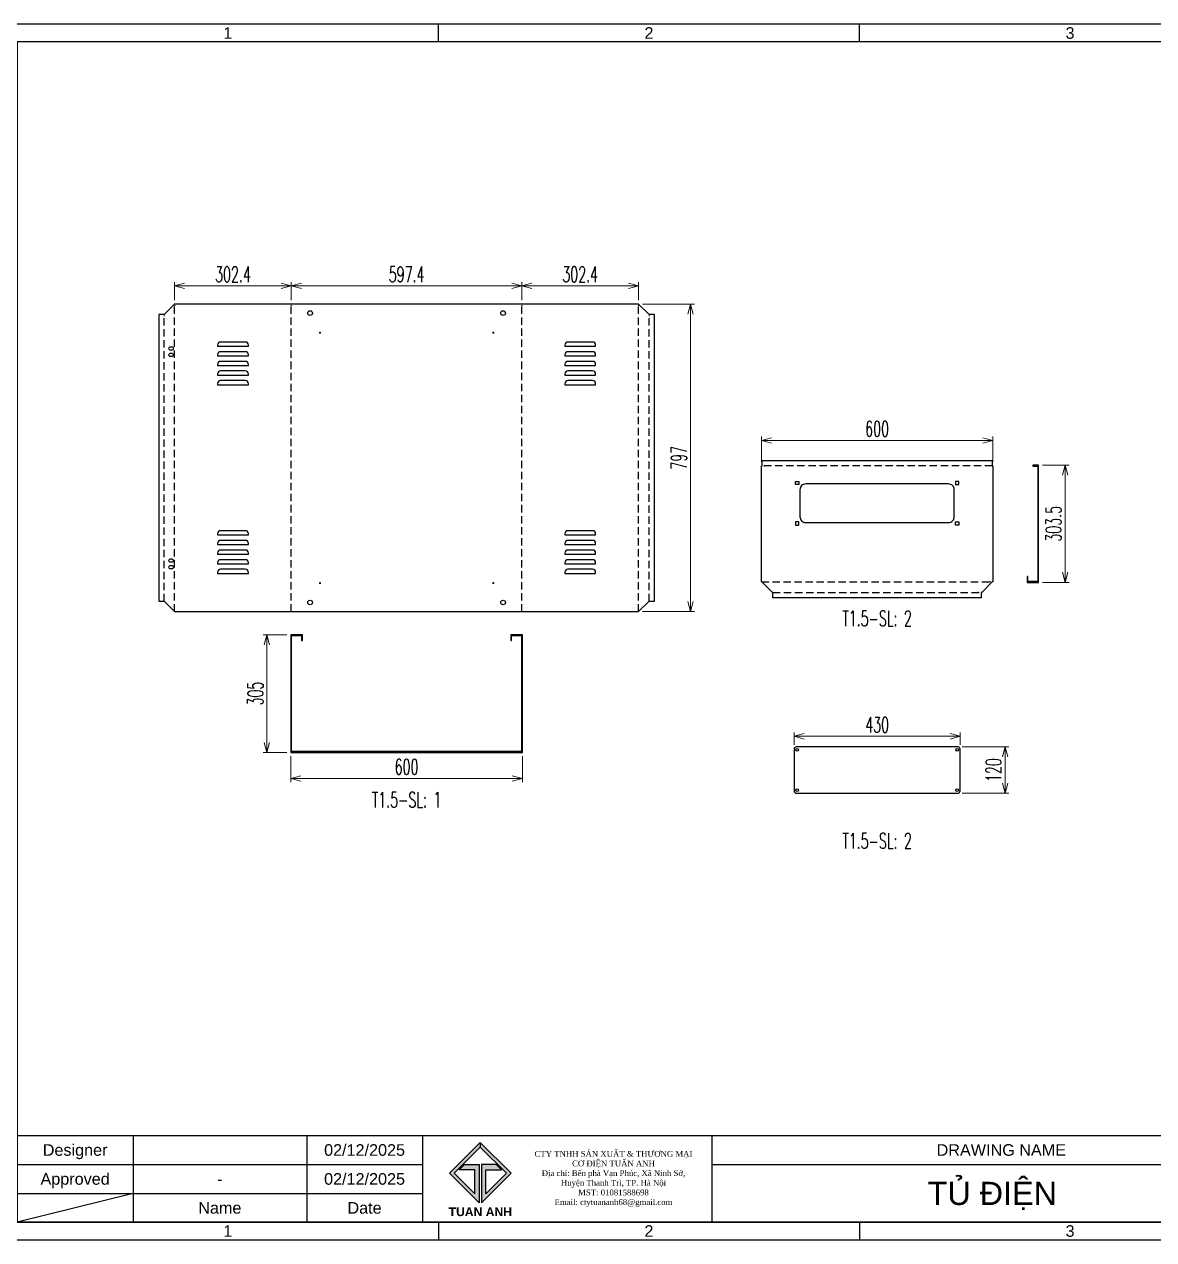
# Model space of a CAD drawing. Header units: millimetres. Extents: x 123558 to 149079, y -1073 to 14418.
# Drawn here: x 133423 to 136349, y 2077 to 5227 of the extents above; entities that cross this region are included whole.
import ezdxf
from ezdxf.enums import TextEntityAlignment as Align

# ---------------------------------------------------------------- set-up
doc = ezdxf.new("R2010")
doc.units = ezdxf.units.MM
doc.header["$LTSCALE"] = 3
doc.linetypes.add('HIDDEN', pattern=[9.525, 6.35, -3.175])
for name, color, linetype in [('@.HIDDEN', 8, 'HIDDEN'), ('@.TEXT', 7, 'Continuous'), ('@.VISIBLE', 7, 'Continuous')]:
    doc.layers.add(name, color=color, linetype=linetype)
doc.styles.add('Ann_w01', font='romans.shx', dxfattribs={"width": 0.6, "bigfont": 'chineset.shx'})
doc.styles.add('Arial', font='arial.ttf')
doc.dimstyles.new('Dim 01_SC20', dxfattribs={"dimscale": 20, "dimtxt": 2, "dimasz": 1.3, "dimexe": 0.5, "dimexo": 0.5, "dimgap": 0.5, "dimtad": 1, "dimdec": 1, "dimzin": 12, "dimdsep": 46, "dimtxsty": 'Ann_w01', "dimblk": 'OPEN30', "dimcen": 1.5, "dimclrd": 6, "dimclre": 6, "dimclrt": 3, "dimadec": 1, "dimazin": 3, "dimtm": 1e-09, "dimtfac": 1, "dimtdec": 1, "dimtix": 1, "dimtmove": 0, "dimatfit": 3, "dimldrblk": 'OPEN30', "dimfxl": 1, "dimtolj": 1, "dimlwd": 20, "dimlwe": 20, "dimarcsym": 0})

# ---------------------------------------------------------------- blocks, each defined once
blk = doc.blocks.new('_Open30')
at = {"color": 0, "linetype": 'ByBlock', "lineweight": -2}
for p, q in [((-1, 0.27), (0, 0)), ((0, 0), (-1, -0.27)), ((0, 0), (-1, 0))]:
    blk.add_line(p, q, dxfattribs=at)
blk = doc.blocks.new('*D154')
at = {"layer": '@.VISIBLE', "color": 6, "lineweight": 20, "transparency": 16777216}
for p, q in [((134113.4, 3329.8), (134113.4, 3262.5)), ((134713.4, 3329.8), (134713.4, 3262.5)), ((134139.4, 3272.5), (134687.4, 3272.5))]:
    blk.add_line(p, q, dxfattribs=at)
at = {"layer": 'Defpoints', "color": 0, "transparency": 16777216}
for p in [(134113.4, 3339.8), (134713.4, 3339.8), (134713.4, 3272.5)]:
    blk.add_point(p, dxfattribs=at)
at = {"layer": '@.VISIBLE', "color": 6, "lineweight": 20, "transparency": 16777216, "xscale": 26, "yscale": 26, "zscale": 26, "rotation": 180}
blk.add_blockref('_Open30', (134113.4, 3272.5), dxfattribs=at)
at = {"layer": '@.VISIBLE', "color": 6, "lineweight": 20, "transparency": 16777216, "xscale": 26, "yscale": 26, "zscale": 26}
blk.add_blockref('_Open30', (134713.4, 3272.5), dxfattribs=at)
at = {"layer": '@.VISIBLE', "color": 3, "transparency": 16777216, "insert": (134413.4, 3302.5), "char_height": 40, "attachment_point": 5, "style": 'Ann_w01'}
blk.add_mtext('\\A1;600', dxfattribs=at)
blk = doc.blocks.new('*D155')
at = {"layer": '@.VISIBLE', "color": 6, "lineweight": 20, "transparency": 16777216}
for p, q in [((134103.4, 3644.8), (134041.6, 3644.8)), ((134051.6, 3365.8), (134051.6, 3618.8)), ((134103.4, 3339.8), (134041.6, 3339.8))]:
    blk.add_line(p, q, dxfattribs=at)
at = {"layer": 'Defpoints', "color": 0, "transparency": 16777216}
for p in [(134051.6, 3644.8), (134113.4, 3644.8), (134113.4, 3339.8)]:
    blk.add_point(p, dxfattribs=at)
at = {"layer": '@.VISIBLE', "color": 6, "lineweight": 20, "transparency": 16777216, "xscale": 26, "yscale": 26, "zscale": 26}
for p, rotation in [((134051.6, 3644.8), 90), ((134051.6, 3339.8), 270)]:
    blk.add_blockref('_Open30', p, dxfattribs=dict(at, rotation=rotation))
at = {"layer": '@.VISIBLE', "color": 3, "transparency": 16777216, "insert": (134021.6, 3492.3), "char_height": 40, "attachment_point": 5, "rotation": 90, "style": 'Ann_w01'}
blk.add_mtext('\\A1;305', dxfattribs=at)
blk = doc.blocks.new('*D156')
at = {"layer": '@.VISIBLE', "color": 6, "lineweight": 20, "transparency": 16777216}
for p, q in [((135024.7, 4501.9), (135159.3, 4501.9)), ((135149.3, 3730.9), (135149.3, 4475.9)), ((135024.7, 3704.9), (135159.3, 3704.9))]:
    blk.add_line(p, q, dxfattribs=at)
at = {"layer": 'Defpoints', "color": 0, "transparency": 16777216}
for p in [(135014.7, 4501.9), (135149.3, 4501.9), (135014.7, 3704.9)]:
    blk.add_point(p, dxfattribs=at)
at = {"layer": '@.VISIBLE', "color": 6, "lineweight": 20, "transparency": 16777216, "xscale": 26, "yscale": 26, "zscale": 26}
for p, rotation in [((135149.3, 4501.9), 90), ((135149.3, 3704.9), 270)]:
    blk.add_blockref('_Open30', p, dxfattribs=dict(at, rotation=rotation))
at = {"layer": '@.VISIBLE', "color": 3, "transparency": 16777216, "insert": (135119.3, 4103.4), "char_height": 40, "attachment_point": 5, "rotation": 90, "style": 'Ann_w01'}
blk.add_mtext('\\A1;797', dxfattribs=at)
blk = doc.blocks.new('*D157')
at = {"layer": '@.VISIBLE', "color": 6, "lineweight": 20, "transparency": 16777216}
for p, q in [((134114.7, 4511.9), (134114.7, 4558.9)), ((134140.7, 4548.9), (134686.1, 4548.9)), ((134712.1, 4511.9), (134712.1, 4558.9))]:
    blk.add_line(p, q, dxfattribs=at)
at = {"layer": 'Defpoints', "color": 0, "transparency": 16777216}
for p in [(134712.1, 4548.9), (134114.7, 4501.9), (134712.1, 4501.9)]:
    blk.add_point(p, dxfattribs=at)
at = {"layer": '@.VISIBLE', "color": 6, "lineweight": 20, "transparency": 16777216, "xscale": 26, "yscale": 26, "zscale": 26, "rotation": 180}
blk.add_blockref('_Open30', (134114.7, 4548.9), dxfattribs=at)
at = {"layer": '@.VISIBLE', "color": 6, "lineweight": 20, "transparency": 16777216, "xscale": 26, "yscale": 26, "zscale": 26}
blk.add_blockref('_Open30', (134712.1, 4548.9), dxfattribs=at)
at = {"layer": '@.VISIBLE', "color": 3, "transparency": 16777216, "insert": (134413.4, 4578.9), "char_height": 40, "attachment_point": 5, "style": 'Ann_w01'}
blk.add_mtext('\\A1;597.4', dxfattribs=at)
blk = doc.blocks.new('*D158')
at = {"layer": '@.VISIBLE', "color": 6, "lineweight": 20, "transparency": 16777216}
for p, q in [((134712.1, 4511.9), (134712.1, 4558.9)), ((134738.1, 4548.9), (134988.5, 4548.9)), ((135014.5, 4511.9), (135014.5, 4558.9))]:
    blk.add_line(p, q, dxfattribs=at)
at = {"layer": 'Defpoints', "color": 0, "transparency": 16777216}
for p in [(135014.5, 4548.9), (134712.1, 4501.9), (135014.5, 4501.9)]:
    blk.add_point(p, dxfattribs=at)
at = {"layer": '@.VISIBLE', "color": 6, "lineweight": 20, "transparency": 16777216, "xscale": 26, "yscale": 26, "zscale": 26, "rotation": 180}
blk.add_blockref('_Open30', (134712.1, 4548.9), dxfattribs=at)
at = {"layer": '@.VISIBLE', "color": 6, "lineweight": 20, "transparency": 16777216, "xscale": 26, "yscale": 26, "zscale": 26}
blk.add_blockref('_Open30', (135014.5, 4548.9), dxfattribs=at)
at = {"layer": '@.VISIBLE', "color": 3, "transparency": 16777216, "insert": (134863.3, 4578.9), "char_height": 40, "attachment_point": 5, "style": 'Ann_w01'}
blk.add_mtext('\\A1;302.4', dxfattribs=at)
blk = doc.blocks.new('*D145')
at = {"layer": '@.VISIBLE', "color": 6, "lineweight": 20, "transparency": 16777216}
for p, q in [((133812.3, 4511.9), (133812.3, 4558.9)), ((134088.7, 4548.9), (133838.3, 4548.9)), ((134114.7, 4511.9), (134114.7, 4558.9))]:
    blk.add_line(p, q, dxfattribs=at)
at = {"layer": 'Defpoints', "color": 0, "transparency": 16777216}
for p in [(133812.3, 4548.9), (133812.3, 4501.9), (134114.7, 4501.9)]:
    blk.add_point(p, dxfattribs=at)
at = {"layer": '@.VISIBLE', "color": 6, "lineweight": 20, "transparency": 16777216, "xscale": 26, "yscale": 26, "zscale": 26, "rotation": 180}
blk.add_blockref('_Open30', (133812.3, 4548.9), dxfattribs=at)
at = {"layer": '@.VISIBLE', "color": 6, "lineweight": 20, "transparency": 16777216, "xscale": 26, "yscale": 26, "zscale": 26}
blk.add_blockref('_Open30', (134114.7, 4548.9), dxfattribs=at)
at = {"layer": '@.VISIBLE', "color": 3, "transparency": 16777216, "insert": (133963.5, 4578.9), "char_height": 40, "attachment_point": 5, "style": 'Ann_w01'}
blk.add_mtext('\\A1;302.4', dxfattribs=at)
blk = doc.blocks.new('*D159')
at = {"layer": '@.VISIBLE', "color": 6, "lineweight": 20, "transparency": 16777216}
for p, q in [((136061.1, 4084.1), (136130, 4084.1)), ((136120, 3806.6), (136120, 4058.1)), ((136061.1, 3780.6), (136130, 3780.6))]:
    blk.add_line(p, q, dxfattribs=at)
at = {"layer": 'Defpoints', "color": 0, "transparency": 16777216}
for p in [(136051.1, 4084.1), (136120, 4084.1), (136051.1, 3780.6)]:
    blk.add_point(p, dxfattribs=at)
at = {"layer": '@.VISIBLE', "color": 6, "lineweight": 20, "transparency": 16777216, "xscale": 26, "yscale": 26, "zscale": 26}
for p, rotation in [((136120, 4084.1), 90), ((136120, 3780.6), 270)]:
    blk.add_blockref('_Open30', p, dxfattribs=dict(at, rotation=rotation))
at = {"layer": '@.VISIBLE', "color": 3, "transparency": 16777216, "insert": (136090, 3932.3), "char_height": 40, "attachment_point": 5, "rotation": 90, "style": 'Ann_w01'}
blk.add_mtext('\\A1;303.5', dxfattribs=at)
blk = doc.blocks.new('*D160')
at = {"layer": '@.VISIBLE', "color": 6, "lineweight": 20, "transparency": 16777216}
for p, q in [((135332.7, 4092.8), (135332.7, 4158.5)), ((135932.7, 4092.8), (135932.7, 4158.5)), ((135358.7, 4148.5), (135906.7, 4148.5))]:
    blk.add_line(p, q, dxfattribs=at)
at = {"layer": 'Defpoints', "color": 0, "transparency": 16777216}
for p in [(135932.7, 4148.5), (135332.7, 4082.8), (135932.7, 4082.8)]:
    blk.add_point(p, dxfattribs=at)
at = {"layer": '@.VISIBLE', "color": 6, "lineweight": 20, "transparency": 16777216, "xscale": 26, "yscale": 26, "zscale": 26, "rotation": 180}
blk.add_blockref('_Open30', (135332.7, 4148.5), dxfattribs=at)
at = {"layer": '@.VISIBLE', "color": 6, "lineweight": 20, "transparency": 16777216, "xscale": 26, "yscale": 26, "zscale": 26}
blk.add_blockref('_Open30', (135932.7, 4148.5), dxfattribs=at)
at = {"layer": '@.VISIBLE', "color": 3, "transparency": 16777216, "insert": (135632.7, 4178.5), "char_height": 40, "attachment_point": 5, "style": 'Ann_w01'}
blk.add_mtext('\\A1;600', dxfattribs=at)
blk = doc.blocks.new('*U140')
at = {"color": 2}
blk.add_lwpolyline([(32, 5.5), (-32, 5.5, 0.414214), (-40, -2.5), (-40, -5.5), (40, -5.5), (40, -2.5, 0.414214)], format="xyb", close=True, dxfattribs=at)
blk = doc.blocks.new('*U141')
at = {"color": 0, "linetype": 'ByBlock', "lineweight": -2}
for p in [(0, 100), (0, 75), (0, 50), (0, 25), (0, 0)]:
    blk.add_blockref('*U140', p, dxfattribs=at)
blk = doc.blocks.new('*U142')
at = {"color": 2}
blk.add_lwpolyline([(32, 5.5), (-32, 5.5, 0.414214), (-40, -2.5), (-40, -5.5), (40, -5.5), (40, -2.5, 0.414214)], format="xyb", close=True, dxfattribs=at)
blk = doc.blocks.new('*U143')
at = {"color": 0, "linetype": 'ByBlock', "lineweight": -2}
for p in [(0, 100), (0, 75), (0, 50), (0, 25), (0, 0)]:
    blk.add_blockref('*U142', p, dxfattribs=at)
blk = doc.blocks.new('*U136')
at = {"color": 2}
blk.add_lwpolyline([(32, 5.5), (-32, 5.5, 0.414214), (-40, -2.5), (-40, -5.5), (40, -5.5), (40, -2.5, 0.414214)], format="xyb", close=True, dxfattribs=at)
blk = doc.blocks.new('*U137')
at = {"color": 0, "linetype": 'ByBlock', "lineweight": -2}
for p in [(0, 100), (0, 75), (0, 50), (0, 25), (0, 0)]:
    blk.add_blockref('*U136', p, dxfattribs=at)
blk = doc.blocks.new('*U138')
at = {"color": 2}
blk.add_lwpolyline([(32, 5.5), (-32, 5.5, 0.414214), (-40, -2.5), (-40, -5.5), (40, -5.5), (40, -2.5, 0.414214)], format="xyb", close=True, dxfattribs=at)
blk = doc.blocks.new('*U139')
at = {"color": 0, "linetype": 'ByBlock', "lineweight": -2}
for p in [(0, 100), (0, 75), (0, 50), (0, 25), (0, 0)]:
    blk.add_blockref('*U138', p, dxfattribs=at)
blk = doc.blocks.new('*D269')
at = {"color": 6, "lineweight": 20, "transparency": 16777216}
for p, q in [((135417.7, 3359.1), (135417.7, 3391.5)), ((135443.7, 3381.5), (135821.7, 3381.5)), ((135847.7, 3359.1), (135847.7, 3391.5))]:
    blk.add_line(p, q, dxfattribs=at)
at = {"layer": 'Defpoints', "color": 0, "transparency": 16777216}
for p in [(135847.7, 3381.5), (135417.7, 3349.1), (135847.7, 3349.1)]:
    blk.add_point(p, dxfattribs=at)
at = {"color": 6, "lineweight": 20, "transparency": 16777216, "xscale": 26, "yscale": 26, "zscale": 26, "rotation": 180}
blk.add_blockref('_Open30', (135417.7, 3381.5), dxfattribs=at)
at = {"color": 6, "lineweight": 20, "transparency": 16777216, "xscale": 26, "yscale": 26, "zscale": 26}
blk.add_blockref('_Open30', (135847.7, 3381.5), dxfattribs=at)
at = {"color": 3, "transparency": 16777216, "insert": (135632.7, 3411.5), "char_height": 40, "attachment_point": 5, "style": 'Ann_w01'}
blk.add_mtext('\\A1;430', dxfattribs=at)
blk = doc.blocks.new('*D270')
at = {"color": 6, "lineweight": 20, "transparency": 16777216}
for p, q in [((135852.7, 3354.1), (135974.4, 3354.1)), ((135964.4, 3260.1), (135964.4, 3328.1)), ((135852.7, 3234.1), (135974.4, 3234.1))]:
    blk.add_line(p, q, dxfattribs=at)
at = {"layer": 'Defpoints', "color": 0, "transparency": 16777216}
for p in [(135842.7, 3354.1), (135964.4, 3354.1), (135842.7, 3234.1)]:
    blk.add_point(p, dxfattribs=at)
at = {"color": 6, "lineweight": 20, "transparency": 16777216, "xscale": 26, "yscale": 26, "zscale": 26}
for p, rotation in [((135964.4, 3354.1), 90), ((135964.4, 3234.1), 270)]:
    blk.add_blockref('_Open30', p, dxfattribs=dict(at, rotation=rotation))
at = {"color": 3, "transparency": 16777216, "insert": (135934.4, 3294.1), "char_height": 40, "attachment_point": 5, "rotation": 90, "style": 'Ann_w01'}
blk.add_mtext('\\A1;120', dxfattribs=at)
blk = doc.blocks.new('Standard ISO')
at = {"color": 6}
for p, q in [((-6, 0), (0, 0)), ((6, 0), (2, 0)), ((4, -2), (4, 2))]:
    blk.add_line(p, q, dxfattribs=at)
blk.add_lwpolyline([(-0.5, 1.5), (-0.5, -1.5), (-5.5, -0.75), (-5.5, 0.75), (-0.5, 1.5)])
for radius in [1.5, 0.75]:
    blk.add_circle((4, 0), radius)
blk = doc.blocks.new('A$C4dbb82d6')
at = {"layer": '@.VISIBLE'}
h = blk.add_hatch(color=30, dxfattribs=at)
h.dxf.hatch_style = 1
h.paths.add_polyline_path([(0.21, 4.97), (3.62, 1.56), (3.62, 5.97), (1.92, 5.97), (1.3, 5.35), (3.12, 5.35), (3.12, 2.59), (0.74, 4.97), (3.75, 7.98), (3.75, 8.51)])
h = blk.add_hatch(color=150, dxfattribs=at)
h.dxf.hatch_style = 1
h.paths.add_polyline_path([(6.76, 4.97), (4.37, 2.59), (4.37, 5.35), (6.2, 5.35), (5.58, 5.97), (3.88, 5.97), (3.88, 1.56), (7.29, 4.97), (3.75, 8.51), (3.75, 7.98)])
at = {"layer": '@.VISIBLE', "color": 30}
blk.add_lwpolyline([(3.62, 5.97), (3.62, 1.56), (0.21, 4.97), (3.75, 8.51), (3.75, 7.98), (0.74, 4.97), (3.12, 2.59), (3.12, 5.35), (1.3, 5.35), (1.92, 5.97)], close=True, dxfattribs=at)
at = {"layer": '@.VISIBLE', "color": 150}
blk.add_lwpolyline([(3.88, 5.97), (3.88, 1.56), (7.29, 4.97), (3.75, 8.51), (3.75, 7.98), (6.76, 4.97), (4.37, 2.59), (4.37, 5.35), (6.2, 5.35), (5.58, 5.97)], close=True, dxfattribs=at)
at = {"layer": '@.VISIBLE', "color": 30, "insert": (3.75, 0.51), "char_height": 1, "attachment_point": 5, "style": 'Ann_w01'}
blk.add_mtext_dynamic_manual_height_columns('{\\fArial|b1|i0|c0|p34;\\W1;TUAN ANH}', width=7.5, gutter_width=49.6, heights=[0], dxfattribs=at)
blk = doc.blocks.new('KHUNG BAN VE (Made by Tung)')
at = {"layer": '@.VISIBLE', "color": 8}
for p, q in [((75.75, 207), (75.75, 210)), ((148.5, 207), (148.5, 210)), ((221.25, 207), (221.25, 210)), ((3, 156), (0, 156)), ((294, 156), (297, 156)), ((3, 105), (0, 105)), ((294, 105), (297, 105)), ((3, 54), (0, 54)), ((294, 54), (297, 54)), ((23, 18), (23, 3)), ((53, 18), (53, 3)), ((73, 18), (73, 3)), ((123, 18), (123, 3)), ((223, 18), (223, 3)), ((243, 18), (243, 3)), ((274, 18), (274, 3)), ((284, 18), (284, 3)), ((3, 13), (73, 13)), ((123, 13), (294, 13)), ((3, 8), (73, 8)), ((23, 8), (3, 3)), ((223, 8), (294, 8)), ((75.75, 3), (75.75, 0)), ((148.5, 3), (148.5, 0)), ((221.25, 3), (221.25, 0))]:
    blk.add_line(p, q, dxfattribs=at)
for points in [[(0, 0), (297, 0), (297, 210), (0, 210)], [(3, 3), (294, 3), (294, 207), (3, 207)], [(3, 18), (294, 18), (294, 3), (3, 3)]]:
    blk.add_lwpolyline(points, close=True, dxfattribs=at)
at = {"xscale": 1.5, "yscale": 1.5, "zscale": 1.5}
blk.add_blockref('A$C4dbb82d6', (77.375, 4.041), dxfattribs=at)
blk.add_blockref('Standard ISO', (258.5, 5.5))
at = {"layer": '@.TEXT', "color": 1, "style": 'Arial'}
for s, p in [('1', (39.375, 208.5)), ('2', (112.125, 208.5)), ('3', (184.875, 208.5)), ('4', (257.625, 208.5)), ('A', (1.5, 181.5)), ('A', (295.5, 181.5)), ('B', (1.5, 130.5)), ('B', (295.5, 130.5)), ('C', (1.5, 79.5)), ('C', (295.5, 79.5)), ('D', (1.5, 28.5)), ('D', (295.5, 28.5)), ('02/12/2025', (63, 15.5)), ('02/12/2025', (63, 10.5)), ('1', (39.375, 1.5)), ('2', (112.125, 1.5)), ('3', (184.875, 1.5)), ('4', (257.625, 1.5))]:
    blk.add_text(s, height=2, dxfattribs=at).set_placement(p, align=Align.MIDDLE_CENTER)
at = {"layer": '@.TEXT', "color": 2, "style": 'Arial'}
for s, p in [('Designer', (13, 15.5)), ('DRAWING NAME', (173, 15.5)), ('Project', (233, 15.5)), ('Scale', (279, 15.5)), ('Approved', (13, 10.5)), ('Customer', (233, 10.5)), ('Page', (279, 10.5)), ('Name', (38, 5.5)), ('Date', (63, 5.5)), ('Standard', (233, 5.5)), ('Total', (279, 5.5))]:
    blk.add_text(s, height=2, dxfattribs=at).set_placement(p, align=Align.MIDDLE_CENTER)
at = {"layer": '@.TEXT', "color": 1, "style": 'Arial'}
for tag, height, p in [('DESIGNER_NAME', 2, (38, 15.5)), ('PROJECT_CODE', 2, (258.5, 15.5)), ('SCALE', 2, (289, 15.5)), ('APPROVED_NAME', 2, (38, 10.5)), ('CUSTOMER_NAME', 2, (258.5, 10.5)), ('PAGE', 2, (289, 10.5)), ('DRAWING_NAME', 4, (173, 8)), ('TOTAL', 2, (289, 5.5))]:
    blk.add_attdef(tag, text='', height=height, dxfattribs=at).set_placement(p, align=Align.MIDDLE_CENTER)
at = {"layer": '@.VISIBLE', "color": 30, "insert": (106, 10.5), "char_height": 1, "attachment_point": 5, "style": 'Ann_w01'}
blk.add_mtext_dynamic_manual_height_columns('{\\fTimes New Roman|b0|i0|c0|p18;\\W1;CTY TNHH SẢN XUẤT & THƯƠNG MẠI CƠ ĐIỆN TUẤN ANH\\PĐịa chỉ: Bến phà Vạn Phúc, Xã Ninh Sở, Huyện Thanh Trì, TP. Hà Nội\\PMST: 01081588698\\PEmail: ctytuananh68@gmail.com}', width=28.70976, gutter_width=99.197, heights=[0], dxfattribs=at)

msp = doc.modelspace()

# ---------------------------------------------------------------- linework, layer by layer
at = {"layer": '@.HIDDEN'}
for p, q in [((133784.93, 3731.86), (133784.93, 4474.86)), ((133812.33, 3704.86), (133812.33, 4501.86)), ((134114.73, 3704.86), (134114.73, 4501.86)), ((134712.13, 3704.86), (134712.13, 4501.86)), ((135014.53, 3704.86), (135014.53, 4501.86)), ((135041.93, 3731.86), (135041.93, 4474.86)), ((135930.71, 4082.79), (135334.71, 4082.79)), ((135332.71, 3781.89), (135932.71, 3781.89)), ((135362.71, 3754.49), (135902.71, 3754.49))]:
    msp.add_line(p, q, dxfattribs=at)
at = {"layer": '@.VISIBLE'}
for p, q in [((133812.33, 4499.14), (133812.33, 4497.14)), ((134114.73, 4499.14), (134114.73, 4497.14)), ((134712.13, 4499.14), (134712.13, 4497.14)), ((135014.53, 4499.14), (135014.53, 4497.14)), ((133784.93, 4472.14), (133784.93, 4470.14)), ((135041.93, 4472.14), (135041.93, 4470.14)), ((135339.31, 4082.79), (135341.31, 4082.79)), ((135926.11, 4082.79), (135924.11, 4082.79)), ((135339.31, 3781.89), (135341.31, 3781.89)), ((135926.11, 3781.89), (135924.11, 3781.89)), ((135367.88, 3754.49), (135369.88, 3754.49)), ((135897.54, 3754.49), (135895.54, 3754.49)), ((133784.93, 3734.07), (133784.93, 3736.07)), ((135041.93, 3734.57), (135041.93, 3736.57)), ((133812.33, 3707.57), (133812.33, 3709.57)), ((134114.73, 3707.57), (134114.73, 3709.57)), ((134712.13, 3707.57), (134712.13, 3709.57)), ((135014.53, 3707.57), (135014.53, 3709.57))]:
    msp.add_line(p, q, dxfattribs=at)
at = {"layer": '@.VISIBLE', "color": 151}
for p, q in [((134186.93, 4427.86), (134190.93, 4427.86)), ((134635.93, 4427.86), (134639.93, 4427.86)), ((134186.93, 3778.86), (134190.93, 3778.86)), ((134635.93, 3778.86), (134639.93, 3778.86))]:
    msp.add_line(p, q, dxfattribs=at)
at = {"layer": '@.VISIBLE'}
for points in [[(133812.13, 3704.86), (135014.73, 3704.86), (135041.73, 3731.86), (135055.63, 3731.86), (135055.63, 4474.86), (135041.73, 4474.86), (135014.73, 4501.86), (133812.13, 4501.86), (133785.13, 4474.86), (133771.23, 4474.86), (133771.23, 3731.86), (133785.13, 3731.86)], [(135932.71, 3781.69), (135931.21, 3781.69), (135904.21, 3754.69), (135902.71, 3754.69), (135902.71, 3740.79), (135362.71, 3740.79), (135362.71, 3754.69), (135361.21, 3754.69), (135334.21, 3781.69), (135332.71, 3781.69), (135332.71, 4082.79), (135334.71, 4082.79), (135334.71, 4096.49), (135930.71, 4096.49), (135930.71, 4082.79), (135932.71, 4082.79)], [(136049.09, 4082.09), (136049.09, 3782.59), (136023.09, 3782.59), (136023.09, 3795.59), (136021.09, 3795.59), (136021.09, 3780.59), (136051.09, 3780.59), (136051.09, 4084.09), (136036.09, 4084.09), (136036.09, 4082.09)], [(135420.96, 4042.34), (135429.46, 4042.34), (135429.46, 4033.84), (135420.96, 4033.84)], [(135844.46, 4042.34), (135835.96, 4042.34), (135835.96, 4033.84), (135844.46, 4033.84)], [(135420.96, 3928.84), (135429.46, 3928.84), (135429.46, 3937.34), (135420.96, 3937.34)], [(135844.46, 3928.84), (135835.96, 3928.84), (135835.96, 3937.34), (135844.46, 3937.34)], [(134143.43, 3629.78), (134143.43, 3644.78), (134113.43, 3644.78), (134113.43, 3339.78), (134713.43, 3339.78), (134713.43, 3644.78), (134683.43, 3644.78), (134683.43, 3629.78), (134685.43, 3629.78), (134685.43, 3642.78), (134711.43, 3642.78), (134711.43, 3341.78), (134115.43, 3341.78), (134115.43, 3642.78), (134141.43, 3642.78), (134141.43, 3629.78)]]:
    msp.add_lwpolyline(points, close=True, dxfattribs=at)
at = {"layer": '@.VISIBLE', "color": 151}
for points in [[(134188.93, 4429.86), (134188.93, 4425.86)], [(134637.93, 4429.86), (134637.93, 4425.86)], [(134188.93, 3780.86), (134188.93, 3776.86)], [(134637.93, 3780.86), (134637.93, 3776.86)]]:
    msp.add_lwpolyline(points, dxfattribs=at)
at = {"layer": '@.VISIBLE'}
for points in [[(133800.28, 4383.36), (133805.78, 4383.36, 0.4142136), (133809.28, 4386.86), (133809.28, 4386.86, 0.4142136), (133805.78, 4390.36), (133800.28, 4390.36, 0.4142136), (133796.78, 4386.86), (133796.78, 4386.86, 0.4142136)], [(133800.28, 4366.36), (133805.78, 4366.36, 0.4142136), (133809.28, 4369.86), (133809.28, 4369.86, 0.4142136), (133805.78, 4373.36), (133800.28, 4373.36, 0.4142136), (133796.78, 4369.86), (133796.78, 4369.86, 0.4142136)], [(135447.71, 3935.59), (135817.71, 3935.59, 0.4142136), (135832.71, 3950.59), (135832.71, 4020.59, 0.4142136), (135817.71, 4035.59), (135447.71, 4035.59, 0.4142136), (135432.71, 4020.59), (135432.71, 3950.59, 0.4142136)], [(133800.28, 3833.36), (133805.78, 3833.36, 0.4142136), (133809.28, 3836.86), (133809.28, 3836.86, 0.4142136), (133805.78, 3840.36), (133800.28, 3840.36, 0.4142136), (133796.78, 3836.86), (133796.78, 3836.86, 0.4142136)], [(133800.28, 3816.36), (133805.78, 3816.36, 0.4142136), (133809.28, 3819.86), (133809.28, 3819.86, 0.4142136), (133805.78, 3823.36), (133800.28, 3823.36, 0.4142136), (133796.78, 3819.86), (133796.78, 3819.86, 0.4142136)], [(135422.71, 3234.15), (135842.71, 3234.15, 0.4142136), (135847.71, 3239.15), (135847.71, 3349.15, 0.4142136), (135842.71, 3354.15), (135422.71, 3354.15, 0.4142136), (135417.71, 3349.15), (135417.71, 3239.15, 0.4142136)]]:
    msp.add_lwpolyline(points, format="xyb", close=True, dxfattribs=at)
for centre, radius in [((134163.43, 4478.36), 6), ((134663.43, 4478.36), 6), ((134163.43, 3728.36), 6), ((134663.43, 3728.36), 6), ((135425.21, 3346.65), 3.5), ((135840.21, 3346.65), 3.5), ((135425.21, 3241.65), 3.5), ((135840.21, 3241.65), 3.5)]:
    msp.add_circle(centre, radius, dxfattribs=at)

# ---------------------------------------------------------------- block references
for name, p in [('*U139', (133963.53, 4297.86)), ('*U143', (134863.33, 4297.86)), ('*U137', (133963.53, 3808.86)), ('*U141', (134863.33, 3808.86))]:
    msp.add_blockref(name, p)
ref = msp.add_blockref('KHUNG BAN VE (Made by Tung)', (133359.5, 2076.89), dxfattribs=dict(at, xscale=15, yscale=15, zscale=15))
ref.add_attrib('APPROVED_NAME', '-', dxfattribs={"layer": '@.TEXT', "color": 1, "height": 30, "style": 'Arial'}).set_placement((133929.5, 2234.39), align=Align.MIDDLE_CENTER)
ref.add_attrib('TOTAL', '-', dxfattribs={"layer": '@.TEXT', "color": 1, "height": 30, "style": 'Arial'}).set_placement((137694.5, 2159.39), align=Align.MIDDLE_CENTER)
ref.add_attrib('PAGE', '001', dxfattribs={"layer": '@.TEXT', "color": 1, "height": 30, "style": 'Arial'}).set_placement((137694.5, 2234.39), align=Align.MIDDLE_CENTER)
ref.add_attrib('SCALE', '1:1', dxfattribs={"layer": '@.TEXT', "color": 1, "height": 30, "style": 'Arial'}).set_placement((137694.5, 2309.39), align=Align.MIDDLE_CENTER)
ref.add_attrib('CUSTOMER_NAME', 'HẢI ĐĂNG', dxfattribs={"layer": '@.TEXT', "color": 1, "height": 30, "style": 'Arial'}).set_placement((137237, 2234.39), align=Align.MIDDLE_CENTER)
ref.add_attrib('PROJECT_CODE', '-', dxfattribs={"layer": '@.TEXT', "color": 1, "height": 30, "style": 'Arial'}).set_placement((137237, 2309.39), align=Align.MIDDLE_CENTER)
ref.add_attrib('DRAWING_NAME', 'TỦ ĐIỆN  ', dxfattribs={"layer": '@.TEXT', "color": 1, "height": 60, "style": 'Arial'}).set_placement((135954.5, 2196.89), align=Align.MIDDLE_CENTER)

# ---------------------------------------------------------------- texts
at = {"layer": '@.VISIBLE', "color": 1, "style": 'Ann_w01', "width": 0.6}
for s, p in [('T1.5-SL: 2', (135632.71, 3687.1)), ('T1.5-SL: 1', (134413.43, 3217.2)), ('T1.5-SL: 2', (135632.71, 3110.43))]:
    msp.add_text(s, height=40, dxfattribs=at).set_placement(p, align=Align.MIDDLE_CENTER)

# ---------------------------------------------------------------- dimensions: what is measured, and where the dimension line sits
dim = msp.add_linear_dim(base=(135847.71, 3381.53), p1=(135417.71, 3349.15), p2=(135847.71, 3349.15), dimstyle='Dim 01_SC20')
dim.commit()
dim.dimension.update_dxf_attribs({"geometry": '*D269', "text_midpoint": (135632.71, 3411.53)})
dim = msp.add_linear_dim(base=(135964.43, 3354.15), p1=(135842.71, 3234.15), p2=(135842.71, 3354.15), angle=90, dimstyle='Dim 01_SC20')
dim.commit()
dim.dimension.update_dxf_attribs({"geometry": '*D270', "text_midpoint": (135934.43, 3294.15)})
at = {"layer": '@.VISIBLE'}
dim = msp.add_linear_dim(base=(133812.33, 4548.94), p1=(134114.73, 4501.86), p2=(133812.33, 4501.86), angle=180, dimstyle='Dim 01_SC20', override={"dimtmove": 1}, dxfattribs=at)
dim.commit()
dim.dimension.update_dxf_attribs({"geometry": '*D145', "text_midpoint": (133963.53, 4578.94)})
for base, p1, p2, picture, middle in [((134712.13, 4548.94), (134114.73, 4501.86), (134712.13, 4501.86), '*D157', (134413.43, 4578.94)), ((135932.71, 4148.54), (135332.71, 4082.79), (135932.71, 4082.79), '*D160', (135632.71, 4178.54)), ((134713.43, 3272.49), (134113.43, 3339.78), (134713.43, 3339.78), '*D154', (134413.43, 3302.49))]:
    dim = msp.add_linear_dim(base=base, p1=p1, p2=p2, dimstyle='Dim 01_SC20', dxfattribs=at)
    dim.commit()
    dim.dimension.update_dxf_attribs({"geometry": picture, "text_midpoint": middle})
dim = msp.add_linear_dim(base=(135014.53, 4548.94), p1=(134712.13, 4501.86), p2=(135014.53, 4501.86), dimstyle='Dim 01_SC20', override={"dimtmove": 1}, dxfattribs=at)
dim.commit()
dim.dimension.update_dxf_attribs({"geometry": '*D158', "text_midpoint": (134863.33, 4578.94)})
for base, p1, p2, picture, middle in [((135149.29, 4501.86), (135014.73, 3704.86), (135014.73, 4501.86), '*D156', (135119.29, 4103.36)), ((136120.02, 4084.09), (136051.09, 3780.59), (136051.09, 4084.09), '*D159', (136090.02, 3932.34)), ((134051.6, 3644.78), (134113.43, 3339.78), (134113.43, 3644.78), '*D155', (134021.6, 3492.28))]:
    dim = msp.add_linear_dim(base=base, p1=p1, p2=p2, angle=90, dimstyle='Dim 01_SC20', dxfattribs=at)
    dim.commit()
    dim.dimension.update_dxf_attribs({"geometry": picture, "text_midpoint": middle})

doc.saveas('drawing.dxf')
